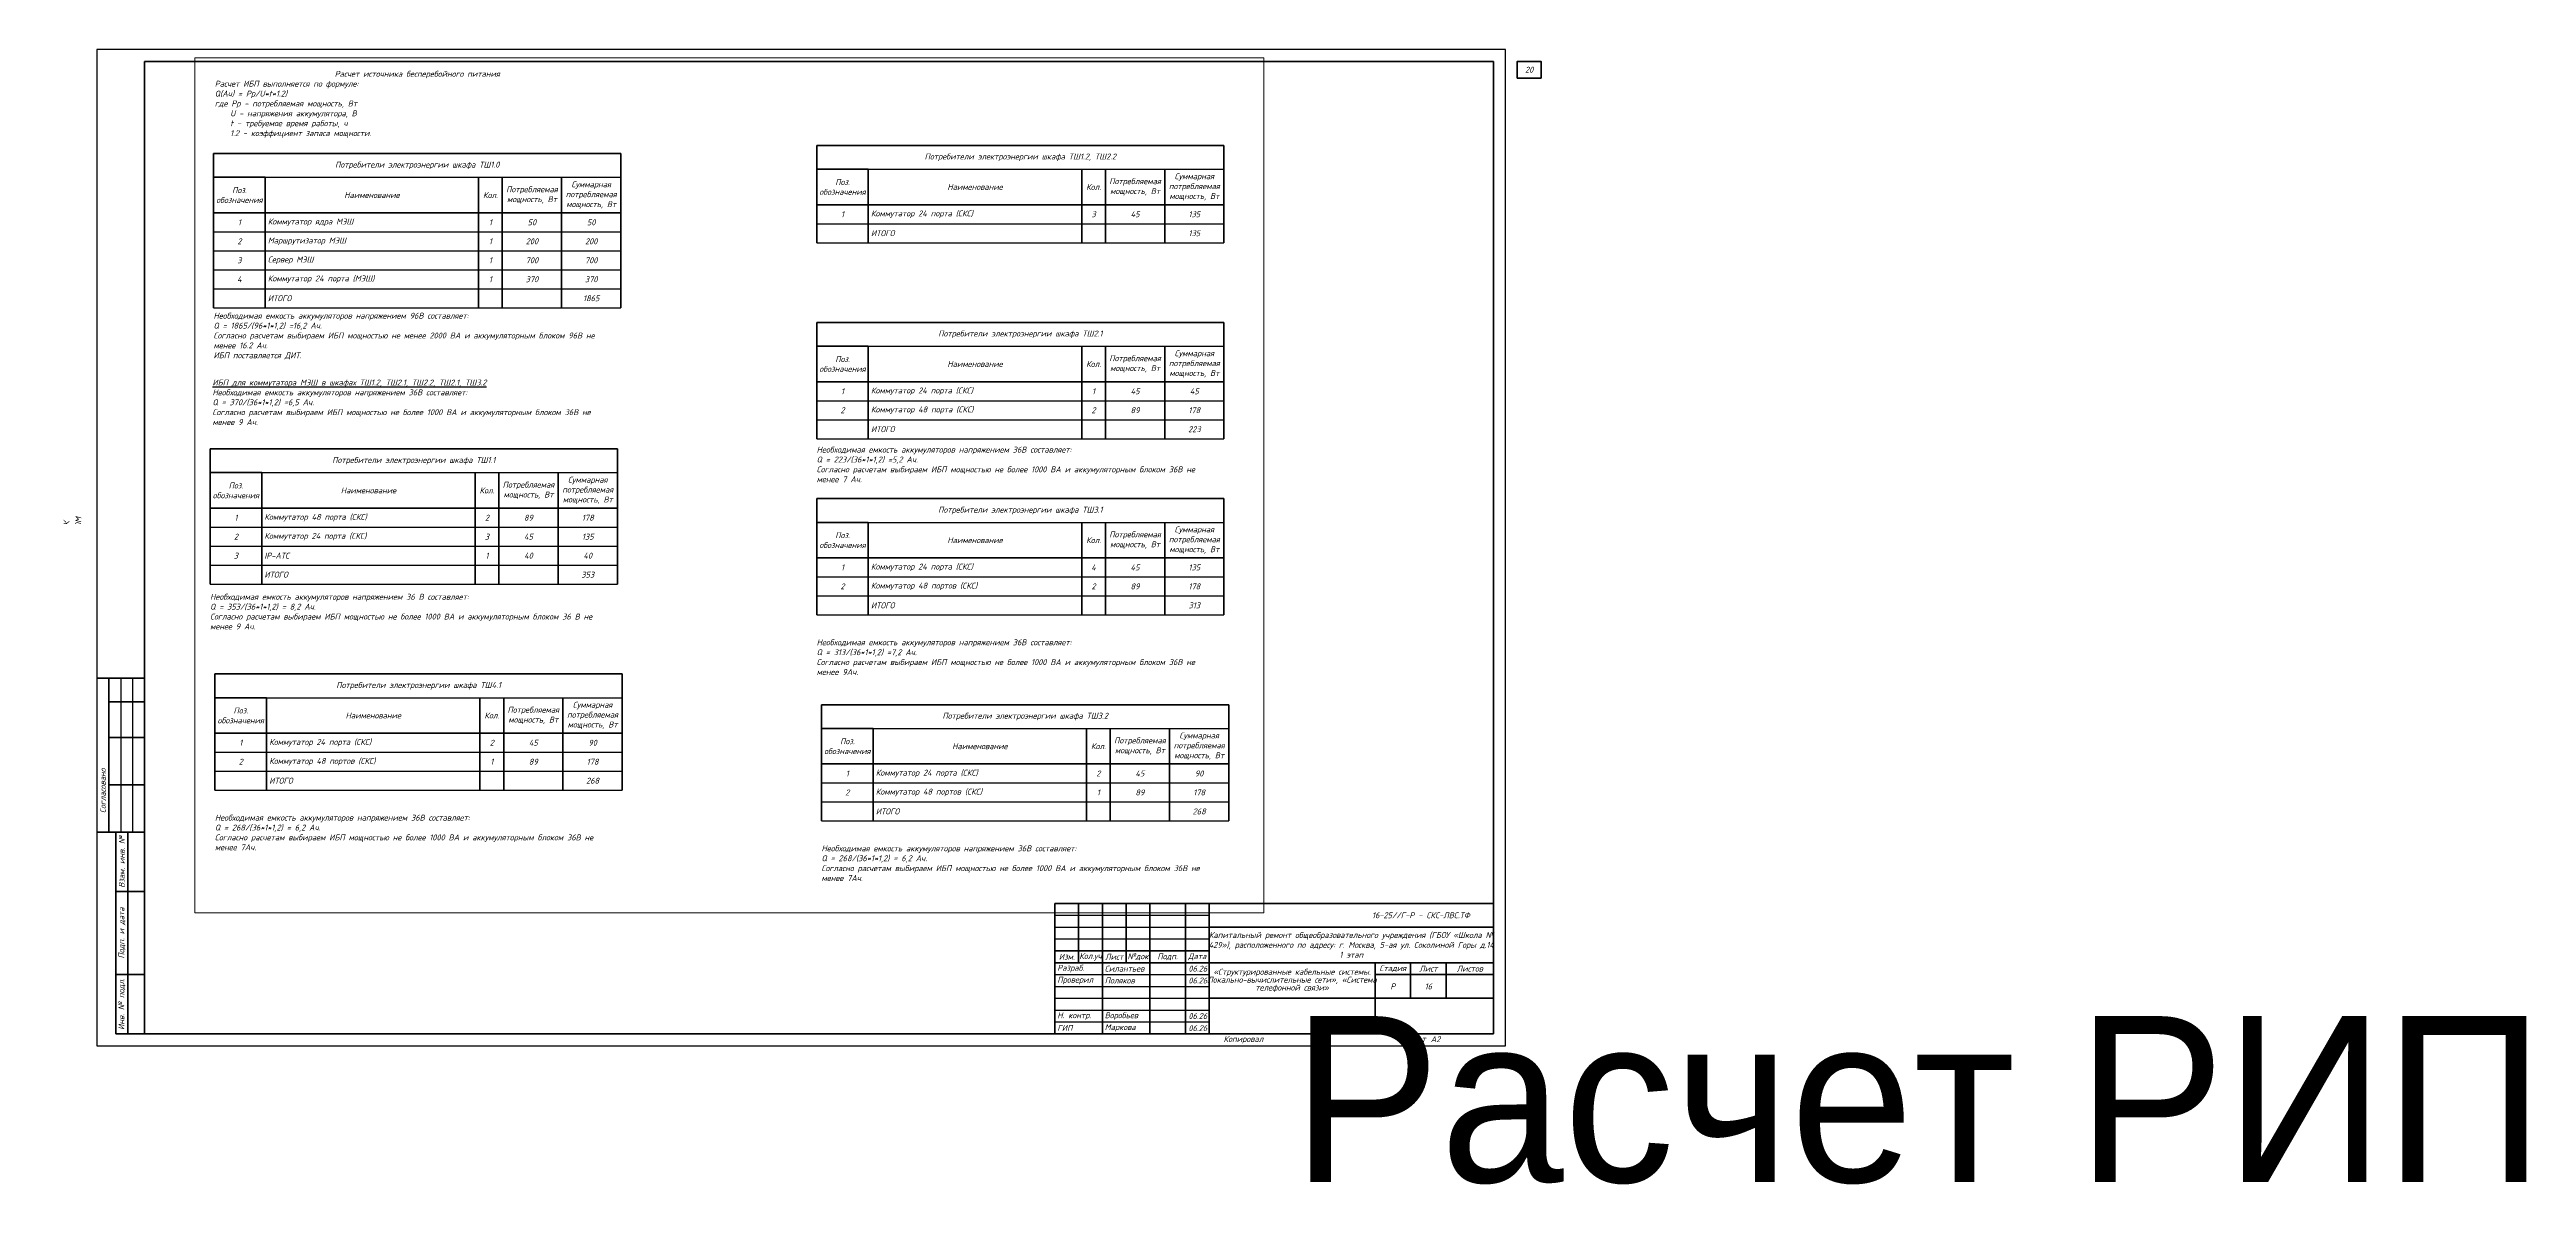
# Paper-space layout '16 РИПБ' of a CAD drawing. Extents: x -20 to 1025, y -58 to 420.
# The model-space entities are those that its viewports show. They can reach past a viewport. Long polylines and large blocks are cut down to what shows.
import ezdxf
from ezdxf.enums import TextEntityAlignment as Align

# ---------------------------------------------------------------- set-up
doc = ezdxf.new("R2018")
doc.units = 0
doc.header["$LTSCALE"] = 100
doc.set_wipeout_variables(frame=1)
doc.layers.get('Defpoints').update_dxf_attribs({"color": 42})
doc.layers.add('АП_АСУ_ОсновнаяТонкая', color=7, linetype='Continuous', lineweight=25)
doc.layers.add('Текст', color=7, linetype='Continuous', lineweight=15)
doc.styles.add('1ISOCPEUR', font='isocpeui.ttf', dxfattribs={"height": 250})
doc.styles.get("Standard").update_dxf_attribs({"font": 'arial.ttf'})

# ---------------------------------------------------------------- blocks, each defined once
blk = doc.blocks.new('*U262')
at = {"linetype": 'Continuous', "lineweight": 25}
for p, q in [((594, 420), (0, 420)), ((0, 420), (0, 0)), ((594, 0), (594, 420)), ((10, 155), (10, 90)), ((15, 155), (15, 90)), ((404, 55), (469, 55)), ((404, 50), (469, 50)), ((404, 45), (469, 45)), ((404, 30), (469, 30)), ((404, 25), (469, 25)), ((404, 20), (469, 20)), ((404, 15), (469, 15)), ((0, 0), (594, 0)), ((404, 10), (469, 10))]:
    blk.add_line(p, q, dxfattribs=at)
at = {"linetype": 'Continuous', "lineweight": 60}
for p, q in [((589, 415), (20, 415)), ((20, 415), (20, 5)), ((589, 5), (589, 415)), ((20, 155), (0, 155)), ((5, 155), (5, 90)), ((20, 145), (5, 145)), ((20, 130), (5, 130)), ((20, 110), (5, 110)), ((20, 90), (0, 90)), ((8, 90), (8, 5)), ((13, 90), (13, 5)), ((8, 65), (20, 65)), ((404, 60), (589, 60)), ((404, 5), (404, 60)), ((414, 60), (414, 35)), ((424, 60), (424, 5)), ((434, 60), (434, 35)), ((444, 60), (444, 5)), ((459, 60), (459, 5)), ((469, 5), (469, 60)), ((589, 5), (589, 60)), ((469, 50), (589, 50)), ((404, 40), (469, 40)), ((404, 35), (589, 35)), ((539, 35), (539, 5)), ((554, 35), (554, 20)), ((569, 35), (569, 20)), ((8, 30), (20, 30)), ((539, 30), (589, 30)), ((469, 20), (589, 20)), ((8, 5), (20, 5)), ((20, 5), (589, 5))]:
    blk.add_line(p, q, dxfattribs=at)
at = {"linetype": 'Continuous', "lineweight": 40}
blk.add_line((539, 5), (539, 35), dxfattribs=at)
at = {"lineweight": 60}
blk.add_lwpolyline([(599, 408), (609, 408), (609, 415), (599, 415)], close=True, dxfattribs=at)
at = {"linetype": 'Continuous', "rotation": 90, "style": '1ISOCPEUR'}
for s, insert, char_height, width, attachment_point in [('20_Главный_специалист_ВК', (-12.5, 176), 2.5, 19, 4), ('21_Главный_специалист_ЭОМ', (-7.5, 176), 2.5, 19, 4), ('01.26', (-12.5, 215), 2.5, 10, 5), ('01.26', (-7.5, 215), 2.5, 10, 5), ('01.26', (-2.5, 215), 2.5, 10, 5), ('Согласовано', (-17.5, 172.5), 3, 35, 5), ('Гл. спец ВК', (-12.5, 156), 2.5, 19, 4), ('Гл. спец ЭОМ', (-7.5, 156), 2.5, 19, 4), ('01.26', (-12.5, 150), 2.5, 10, 5), ('19_Главный_конструктор', (-7.5, 111), 2.5, 19, 4), ('01.26', (-7.5, 150), 2.5, 10, 5), ('18_Главный_специалист_ОВ', (-2.5, 111), 2.5, 19, 4), ('01.26', (-2.5, 150), 2.5, 10, 5), ('17_ГАП', (-12.5, 111), 2.5, 19, 4), ('Согласовано', (2.5, 107.5), 2.5, 35, 5), ('Гл. констр. ', (-7.5, 91), 2.5, 19, 4), ('Гл. спец ОВ', (-2.5, 91), 2.5, 19, 4), ('ГАП', (-12.5, 91), 2.5, 19, 4), ('Взам. инв. №', (10.5, 77.5), 2.5, 25, 5), ('Подп. и дата', (10.5, 47.5), 2.5, 35, 5), ('Инв. № подл.', (10.5, 17.5), 2.5, 25, 5)]:
    blk.add_mtext(s, dxfattribs=dict(at, insert=insert, char_height=char_height, width=width, attachment_point=attachment_point))
at = {"linetype": 'Continuous', "char_height": 2.5, "style": '1ISOCPEUR'}
for s, insert, width, attachment_point in [('16-25//Г-Р – СКС-ЛВС.ТФ', (579, 55), 110, 6), ('Капитальный ремонт общеобразовательного учреждения (ГБОУ «Школа № 429»), расположенного по адресу: г. Москва, 5-ая ул. Соколиной Горы д.14 1 этап', (529, 42.5), 120, 5), ('Разраб.', (405, 32.5), 19, 4), ('Силантьев', (425, 32.5), 19, 4), ('06.26', (460.3, 32.5), 10, 4), ('Проверил', (405, 27.5), 19, 4), ('Поляков', (425, 27.5), 19, 4), ('06.26', (460.3, 27.5), 10, 4), ('Р', (546.5, 25), 15, 5), ('Н. контр.', (405, 12.5), 19, 4), ('Воробьев', (425, 12.5), 19, 4), ('06.26', (460.3, 12.5), 10, 4), ('ГИП', (405, 7.5), 19, 4), ('Маркова', (425, 7.5), 19, 4), ('06.26', (460.3, 7.4), 10, 4), ('Копировал', (483.5, 2.5), 25, 5), ('Формат', (554.5, 2.5), 16, 5)]:
    blk.add_mtext(s, dxfattribs=dict(at, insert=insert, width=width, attachment_point=attachment_point))
at = {"char_height": 2.5, "attachment_point": 5, "style": '1ISOCPEUR'}
for s, insert, width in [('Изм.', (409, 37.5), 10), ('Кол.уч', (419, 37.5), 10), ('Лист', (429, 37.5), 10), ('№док', (439, 37.5), 10), ('Подп.', (451.5, 37.5), 15), ('Дата', (464, 37.5), 10), ('Стадия', (546.5, 32.5), 15), ('Лист', (561.5, 32.5), 15), ('Листов', (579, 32.5), 20)]:
    blk.add_mtext(s, dxfattribs=dict(at, insert=insert, width=width))
at = {"linetype": 'Continuous', "insert": (504, 27.5), "char_height": 2.5, "width": 70, "attachment_point": 5, "line_spacing_factor": 0.8, "style": '1ISOCPEUR'}
blk.add_mtext('«Структурированные кабельные системы. Локально-вычислительные сети», «Система телефонной связи»', dxfattribs=at)
at = {"style": '1ISOCPEUR'}
for tag, p in [('Сквозная_нумерация', (604, 411.5)), ('Форма3_номер_листа', (561.5, 25)), ('Форма3_количество_листов', (579, 25))]:
    blk.add_attdef(tag, text='', height=2.5, dxfattribs=at).set_placement(p, align=Align.MIDDLE_CENTER)
blk.add_attdef('Форма3_дополнительный_шифр', text='', height=2.5, dxfattribs=at).set_placement((579, 55), align=Align.MIDDLE_LEFT)
at = {"lineweight": 30, "flags": 104}
blk.add_attdef('Форма3_наименование_чертежа', text='', height=2.5, dxfattribs=at).set_placement((504, 12.5), align=Align.MIDDLE_CENTER)
at = {"style": '1ISOCPEUR', "flags": 8}
blk.add_attdef('Формат', (562.5, 1.5), '', height=2.5, dxfattribs=at)
blk.add_wipeout([(-20, 220), (-0.5, 220), (-0.5, 90), (-20, 90)])
blk = doc.blocks.new('*T227')
at = {"layer": 'Текст', "color": 0, "lineweight": 50, "transparency": 16777216}
for p, q in [((0, 0), (17175, 0)), ((0, 0), (0, -6500)), ((17175, 0), (17175, -6500)), ((0, -1000), (2175, -1000)), ((2175, -1000), (2175, -6500)), ((11175, -1000), (11175, -6500)), ((12175, -1000), (12175, -6500)), ((14675, -1000), (14675, -6500)), ((0, -2500), (17175, -2500))]:
    blk.add_line(p, q, dxfattribs=at)
at = {"layer": 'Текст', "color": 0, "linetype": 'ByBlock', "lineweight": -2, "transparency": 16777216}
blk.add_line((2175, -1000), (17175, -1000), dxfattribs=at)
at = {"layer": 'Текст', "color": 0, "lineweight": 25, "transparency": 16777216}
for p, q in [((0, -3300), (17175, -3300)), ((0, -4100), (17175, -4100)), ((0, -4900), (17175, -4900)), ((0, -5700), (17175, -5700)), ((0, -6500), (17175, -6500))]:
    blk.add_line(p, q, dxfattribs=at)
at = {"layer": 'Текст', "color": 0, "transparency": 16777216, "char_height": 250, "style": '1ISOCPEUR'}
for s, insert, width, attachment_point in [('Потребители электроэнергии шкафа ТШ1.0', (8588, -500), 16952.07, 5), ('Поз. обозначения', (1088, -1750), 1952.07, 5), ('Наименование', (6675, -1750), 8776.98, 5), ('Кол.', (11675, -1750), 776.98, 5), ('Потребляемая мощность, Вт', (13425, -1750), 2276.98, 5), ('Суммарная потребляемая мощность, Вт', (15925, -1750), 2276.98, 5), ('1', (1088, -2900), 1952.07, 5), ('Коммутатор ядра МЭШ', (2287, -2900), 8776.98, 4), ('1', (11675, -2900), 776.98, 5), ('50', (13425, -2900), 2276.98, 5), ('50', (15925, -2900), 2276.98, 5), ('2', (1088, -3700), 1952.07, 5), ('Маршрутизатор МЭШ', (2287, -3700), 8776.98, 4), ('1', (11675, -3700), 776.98, 5), ('200', (13425, -3700), 2276.98, 5), ('200', (15925, -3700), 2276.98, 5), ('3', (1088, -4500), 1952.07, 5), ('4', (1088, -5300), 1952.07, 5), ('Сервер МЭШ', (2287, -4500), 8776.98, 4), ('Коммутатор 24 порта (МЭШ)', (2287, -5300), 8776.98, 4), ('1', (11675, -4500), 776.98, 5), ('1', (11675, -5300), 776.98, 5), ('370', (13425, -5300), 2276.98, 5), ('700', (13425, -4500), 2276.98, 5), ('370', (15925, -5300), 2276.98, 5), ('700', (15925, -4500), 2276.98, 5), ('ИТОГО', (2287, -6100), 8776.98, 4), ('1865', (15925, -6100), 2276.98, 5)]:
    blk.add_mtext(s, dxfattribs=dict(at, insert=insert, width=width, attachment_point=attachment_point))
blk = doc.blocks.new('*T228')
at = {"layer": 'Текст', "color": 0, "lineweight": 50, "transparency": 16777216}
for p, q in [((0, 0), (17175, 0)), ((0, 0), (0, -4100)), ((17175, 0), (17175, -4100)), ((0, -1000), (2175, -1000)), ((2175, -1000), (2175, -4100)), ((11175, -1000), (11175, -4100)), ((12175, -1000), (12175, -4100)), ((14675, -1000), (14675, -4100)), ((0, -2500), (17175, -2500))]:
    blk.add_line(p, q, dxfattribs=at)
at = {"layer": 'Текст', "color": 0, "linetype": 'ByBlock', "lineweight": -2, "transparency": 16777216}
blk.add_line((2175, -1000), (17175, -1000), dxfattribs=at)
at = {"layer": 'Текст', "color": 0, "lineweight": 25, "transparency": 16777216}
for p, q in [((0, -3300), (17175, -3300)), ((0, -4100), (17175, -4100))]:
    blk.add_line(p, q, dxfattribs=at)
at = {"layer": 'Текст', "color": 0, "transparency": 16777216, "char_height": 250, "style": '1ISOCPEUR'}
for s, insert, width, attachment_point in [('Потребители электроэнергии шкафа ТШ1.2, ТШ2.2', (8588, -500), 16952.07, 5), ('Поз. обозначения', (1088, -1750), 1952.07, 5), ('Наименование', (6675, -1750), 8776.98, 5), ('Кол.', (11675, -1750), 776.98, 5), ('Потребляемая мощность, Вт', (13425, -1750), 2276.98, 5), ('Суммарная потребляемая мощность, Вт', (15925, -1750), 2276.98, 5), ('1', (1088, -2900), 1952.07, 5), ('Коммутатор 24 порта (СКС)', (2287, -2900), 8776.98, 4), ('3', (11675, -2900), 776.98, 5), ('45', (13425, -2900), 2276.98, 5), ('135', (15925, -2900), 2276.98, 5), ('ИТОГО', (2287, -3700), 8776.98, 4), ('135', (15925, -3700), 2276.98, 5)]:
    blk.add_mtext(s, dxfattribs=dict(at, insert=insert, width=width, attachment_point=attachment_point))
blk = doc.blocks.new('*T229')
at = {"layer": 'Текст', "color": 0, "lineweight": 50, "transparency": 16777216}
for p, q in [((0, 0), (17175, 0)), ((0, 0), (0, -4900)), ((17175, 0), (17175, -4900)), ((0, -1000), (2175, -1000)), ((2175, -1000), (2175, -4900)), ((11175, -1000), (11175, -4900)), ((12175, -1000), (12175, -4900)), ((14675, -1000), (14675, -4900)), ((0, -2500), (17175, -2500))]:
    blk.add_line(p, q, dxfattribs=at)
at = {"layer": 'Текст', "color": 0, "linetype": 'ByBlock', "lineweight": -2, "transparency": 16777216}
blk.add_line((2175, -1000), (17175, -1000), dxfattribs=at)
at = {"layer": 'Текст', "color": 0, "lineweight": 25, "transparency": 16777216}
for p, q in [((0, -3300), (17175, -3300)), ((0, -4100), (17175, -4100)), ((0, -4900), (17175, -4900))]:
    blk.add_line(p, q, dxfattribs=at)
at = {"layer": 'Текст', "color": 0, "transparency": 16777216, "char_height": 250, "style": '1ISOCPEUR'}
for s, insert, width, attachment_point in [('Потребители электроэнергии шкафа ТШ2.1', (8588, -500), 16952.07, 5), ('Поз. обозначения', (1088, -1750), 1952.07, 5), ('Наименование', (6675, -1750), 8776.98, 5), ('Кол.', (11675, -1750), 776.98, 5), ('Потребляемая мощность, Вт', (13425, -1750), 2276.98, 5), ('Суммарная потребляемая мощность, Вт', (15925, -1750), 2276.98, 5), ('1', (1088, -2900), 1952.07, 5), ('Коммутатор 24 порта (СКС)', (2287, -2900), 8776.98, 4), ('1', (11675, -2900), 776.98, 5), ('45', (13425, -2900), 2276.98, 5), ('45', (15925, -2900), 2276.98, 5), ('2', (1088, -3700), 1952.07, 5), ('Коммутатор 48 порта (СКС)', (2287, -3700), 8776.98, 4), ('2', (11675, -3700), 776.98, 5), ('89', (13425, -3700), 2276.98, 5), ('178', (15925, -3700), 2276.98, 5), ('ИТОГО', (2287, -4500), 8776.98, 4), ('223', (15925, -4500), 2276.98, 5)]:
    blk.add_mtext(s, dxfattribs=dict(at, insert=insert, width=width, attachment_point=attachment_point))
blk = doc.blocks.new('*T230')
at = {"layer": 'Текст', "color": 0, "lineweight": 50, "transparency": 16777216}
for p, q in [((0, 0), (17175, 0)), ((0, 0), (0, -4900)), ((17175, 0), (17175, -4900)), ((0, -1000), (2175, -1000)), ((2175, -1000), (2175, -4900)), ((11175, -1000), (11175, -4900)), ((12175, -1000), (12175, -4900)), ((14675, -1000), (14675, -4900)), ((0, -2500), (17175, -2500))]:
    blk.add_line(p, q, dxfattribs=at)
at = {"layer": 'Текст', "color": 0, "linetype": 'ByBlock', "lineweight": -2, "transparency": 16777216}
blk.add_line((2175, -1000), (17175, -1000), dxfattribs=at)
at = {"layer": 'Текст', "color": 0, "lineweight": 25, "transparency": 16777216}
for p, q in [((0, -3300), (17175, -3300)), ((0, -4100), (17175, -4100)), ((0, -4900), (17175, -4900))]:
    blk.add_line(p, q, dxfattribs=at)
at = {"layer": 'Текст', "color": 0, "transparency": 16777216, "char_height": 250, "style": '1ISOCPEUR'}
for s, insert, width, attachment_point in [('Потребители электроэнергии шкафа ТШ3.1', (8588, -500), 16952.07, 5), ('Поз. обозначения', (1088, -1750), 1952.07, 5), ('Наименование', (6675, -1750), 8776.98, 5), ('Кол.', (11675, -1750), 776.98, 5), ('Потребляемая мощность, Вт', (13425, -1750), 2276.98, 5), ('Суммарная потребляемая мощность, Вт', (15925, -1750), 2276.98, 5), ('1', (1088, -2900), 1952.07, 5), ('Коммутатор 24 порта (СКС)', (2287, -2900), 8776.98, 4), ('4', (11675, -2900), 776.98, 5), ('45', (13425, -2900), 2276.98, 5), ('135', (15925, -2900), 2276.98, 5), ('2', (1088, -3700), 1952.07, 5), ('Коммутатор 48 портов (СКС)', (2287, -3700), 8776.98, 4), ('2', (11675, -3700), 776.98, 5), ('89', (13425, -3700), 2276.98, 5), ('178', (15925, -3700), 2276.98, 5), ('ИТОГО', (2287, -4500), 8776.98, 4), ('313', (15925, -4500), 2276.98, 5)]:
    blk.add_mtext(s, dxfattribs=dict(at, insert=insert, width=width, attachment_point=attachment_point))
blk = doc.blocks.new('*T224')
at = {"layer": 'Текст', "color": 0, "lineweight": 50, "transparency": 16777216}
for p, q in [((0, 0), (17175, 0)), ((0, 0), (0, -5700)), ((17175, 0), (17175, -5700)), ((0, -1000), (2175, -1000)), ((2175, -1000), (2175, -5700)), ((11175, -1000), (11175, -5700)), ((12175, -1000), (12175, -5700)), ((14675, -1000), (14675, -5700)), ((0, -2500), (17175, -2500))]:
    blk.add_line(p, q, dxfattribs=at)
at = {"layer": 'Текст', "color": 0, "linetype": 'ByBlock', "lineweight": -2, "transparency": 16777216}
blk.add_line((2175, -1000), (17175, -1000), dxfattribs=at)
at = {"layer": 'Текст', "color": 0, "lineweight": 25, "transparency": 16777216}
for p, q in [((0, -3300), (17175, -3300)), ((0, -4100), (17175, -4100)), ((0, -4900), (17175, -4900)), ((0, -5700), (17175, -5700))]:
    blk.add_line(p, q, dxfattribs=at)
at = {"layer": 'Текст', "color": 0, "transparency": 16777216, "char_height": 250, "style": '1ISOCPEUR'}
for s, insert, width, attachment_point in [('Потребители электроэнергии шкафа ТШ1.1', (8588, -500), 16952.07, 5), ('Поз. обозначения', (1088, -1750), 1952.07, 5), ('Наименование', (6675, -1750), 8776.98, 5), ('Кол.', (11675, -1750), 776.98, 5), ('Потребляемая мощность, Вт', (13425, -1750), 2276.98, 5), ('Суммарная потребляемая мощность, Вт', (15925, -1750), 2276.98, 5), ('1', (1088, -2900), 1952.07, 5), ('Коммутатор 48 порта (СКС)', (2287, -2900), 8776.98, 4), ('2', (11675, -2900), 776.98, 5), ('89', (13425, -2900), 2276.98, 5), ('178', (15925, -2900), 2276.98, 5), ('2', (1088, -3700), 1952.07, 5), ('Коммутатор 24 порта (СКС)', (2287, -3700), 8776.98, 4), ('3', (11675, -3700), 776.98, 5), ('45', (13425, -3700), 2276.98, 5), ('135', (15925, -3700), 2276.98, 5), ('3', (1088, -4500), 1952.07, 5), ('IP-АТС', (2287, -4500), 8776.98, 4), ('ИТОГО', (2287, -5300), 8776.98, 4), ('1', (11675, -4500), 776.98, 5), ('40', (13425, -4500), 2276.98, 5), ('353', (15925, -5300), 2276.98, 5), ('40', (15925, -4500), 2276.98, 5)]:
    blk.add_mtext(s, dxfattribs=dict(at, insert=insert, width=width, attachment_point=attachment_point))
blk = doc.blocks.new('*T226')
at = {"layer": 'Текст', "color": 0, "lineweight": 50, "transparency": 16777216}
for p, q in [((0, 0), (17175, 0)), ((0, 0), (0, -4900)), ((17175, 0), (17175, -4900)), ((0, -1000), (2175, -1000)), ((2175, -1000), (2175, -4900)), ((11175, -1000), (11175, -4900)), ((12175, -1000), (12175, -4900)), ((14675, -1000), (14675, -4900)), ((0, -2500), (17175, -2500))]:
    blk.add_line(p, q, dxfattribs=at)
at = {"layer": 'Текст', "color": 0, "linetype": 'ByBlock', "lineweight": -2, "transparency": 16777216}
blk.add_line((2175, -1000), (17175, -1000), dxfattribs=at)
at = {"layer": 'Текст', "color": 0, "lineweight": 25, "transparency": 16777216}
for p, q in [((0, -3300), (17175, -3300)), ((0, -4100), (17175, -4100)), ((0, -4900), (17175, -4900))]:
    blk.add_line(p, q, dxfattribs=at)
at = {"layer": 'Текст', "color": 0, "transparency": 16777216, "char_height": 250, "style": '1ISOCPEUR'}
for s, insert, width, attachment_point in [('Потребители электроэнергии шкафа ТШ3.2', (8588, -500), 16952.07, 5), ('Поз. обозначения', (1088, -1750), 1952.07, 5), ('Наименование', (6675, -1750), 8776.98, 5), ('Кол.', (11675, -1750), 776.98, 5), ('Потребляемая мощность, Вт', (13425, -1750), 2276.98, 5), ('Суммарная потребляемая мощность, Вт', (15925, -1750), 2276.98, 5), ('1', (1088, -2900), 1952.07, 5), ('Коммутатор 24 порта (СКС)', (2287, -2900), 8776.98, 4), ('2', (11675, -2900), 776.98, 5), ('45', (13425, -2900), 2276.98, 5), ('90', (15925, -2900), 2276.98, 5), ('2', (1088, -3700), 1952.07, 5), ('Коммутатор 48 портов (СКС)', (2287, -3700), 8776.98, 4), ('1', (11675, -3700), 776.98, 5), ('89', (13425, -3700), 2276.98, 5), ('178', (15925, -3700), 2276.98, 5), ('ИТОГО', (2287, -4500), 8776.98, 4), ('268', (15925, -4500), 2276.98, 5)]:
    blk.add_mtext(s, dxfattribs=dict(at, insert=insert, width=width, attachment_point=attachment_point))
blk = doc.blocks.new('*T242')
at = {"layer": 'Текст', "color": 0, "lineweight": 50, "transparency": 16777216}
for p, q in [((0, 0), (17175, 0)), ((0, 0), (0, -4900)), ((17175, 0), (17175, -4900)), ((0, -1000), (2175, -1000)), ((2175, -1000), (2175, -4900)), ((11175, -1000), (11175, -4900)), ((12175, -1000), (12175, -4900)), ((14675, -1000), (14675, -4900)), ((0, -2500), (17175, -2500))]:
    blk.add_line(p, q, dxfattribs=at)
at = {"layer": 'Текст', "color": 0, "linetype": 'ByBlock', "lineweight": -2, "transparency": 16777216}
blk.add_line((2175, -1000), (17175, -1000), dxfattribs=at)
at = {"layer": 'Текст', "color": 0, "lineweight": 25, "transparency": 16777216}
for p, q in [((0, -3300), (17175, -3300)), ((0, -4100), (17175, -4100)), ((0, -4900), (17175, -4900))]:
    blk.add_line(p, q, dxfattribs=at)
at = {"layer": 'Текст', "color": 0, "transparency": 16777216, "char_height": 250, "style": '1ISOCPEUR'}
for s, insert, width, attachment_point in [('Потребители электроэнергии шкафа ТШ4.1', (8588, -500), 16952.07, 5), ('Поз. обозначения', (1088, -1750), 1952.07, 5), ('Наименование', (6675, -1750), 8776.98, 5), ('Кол.', (11675, -1750), 776.98, 5), ('Потребляемая мощность, Вт', (13425, -1750), 2276.98, 5), ('Суммарная потребляемая мощность, Вт', (15925, -1750), 2276.98, 5), ('1', (1088, -2900), 1952.07, 5), ('Коммутатор 24 порта (СКС)', (2287, -2900), 8776.98, 4), ('2', (11675, -2900), 776.98, 5), ('45', (13425, -2900), 2276.98, 5), ('90', (15925, -2900), 2276.98, 5), ('2', (1088, -3700), 1952.07, 5), ('Коммутатор 48 портов (СКС)', (2287, -3700), 8776.98, 4), ('1', (11675, -3700), 776.98, 5), ('89', (13425, -3700), 2276.98, 5), ('178', (15925, -3700), 2276.98, 5), ('ИТОГО', (2287, -4500), 8776.98, 4), ('268', (15925, -4500), 2276.98, 5)]:
    blk.add_mtext(s, dxfattribs=dict(at, insert=insert, width=width, attachment_point=attachment_point))

msp = doc.modelspace()

# ---------------------------------------------------------------- block references
for name, p in [('*T227', (1240911, -25011.5)), ('*T228', (1266346.9, -24669.9)), ('*T229', (1266347, -32133.7)), ('*T224', (1240765.9, -37464.6)), ('*T230', (1266347, -39560.6)), ('*T242', (1240969.6, -46952.6)), ('*T226', (1266550.7, -48248.6))]:
    msp.add_blockref(name, p)

# ---------------------------------------------------------------- texts
at = {"layer": 'АП_АСУ_ОсновнаяТонкая', "ltscale": 50, "char_height": 250, "style": '1ISOCPEUR'}
for s, width, heights, insert, attachment_point in [('\\pxqc;Расчет источника бесперебойного питания\\P\\pq*;Расчет ИБП выполняется по формуле:\\PQ(Ач) = Рр/U*t*1.2)\\Pгде Рр - потребляемая мощность, Вт\\P    U - напряжения аккумулятора, В\\P    t - требуемое время работы, ч\\P    1.2 - коэффициент запаса мощности.', 17083.015, [0], (1240960.6, -22934.4), 4), ('Необходимая емкость аккумуляторов напряжением 96В составляет:\\PQ = 1865/(96*1*1,2) =16,2 Ач.\\PСогласно расчетам выбираем ИБП мощностью не менее 2000 ВА и аккумуляторным блоком 96В не\\Pменее 16.2 Ач.\\PИБП поставляется ДИТ.', 17057.582, [0], (1240906.7, -31724.8), 1), ('{\\LИБП для коммутатора МЭШ в шкафах ТШ1.2, ТШ2.1, ТШ2.2, ТШ2.1, ТШ3.2}\\PНеобходимая емкость аккумуляторов напряжением 36В составляет:\\PQ = 370/(36*1*1,2) =6,5 Ач.\\PСогласно расчетам выбираем ИБП мощностью не более 1000 ВА и аккумуляторным блоком 36В не\\Pменее 9 Ач.', 17057.582, [2395.8], (1240861.9, -34540.2), 1), ('Необходимая емкость аккумуляторов напряжением 36В составляет:\\PQ = 223/(36*1*1,2) =5,2 Ач.\\PСогласно расчетам выбираем ИБП мощностью не более 1000 ВА и аккумуляторным блоком 36В не\\Pменее 7 Ач.', 17057.582, [0], (1266342.7, -37369.6), 1), ('Необходимая емкость аккумуляторов напряжением 36 В составляет:\\PQ = 353/(36*1*1,2) = 8,2 Ач.\\PСогласно расчетам выбираем ИБП мощностью не более 1000 ВА и аккумуляторным блоком 36 В не\\Pменее 9 Ач.', 17057.582, [0], (1240761.6, -43574.2), 1), ('Необходимая емкость аккумуляторов напряжением 36В составляет:\\PQ = 313/(36*1*1,2) =7,2 Ач.\\PСогласно расчетам выбираем ИБП мощностью не более 1000 ВА и аккумуляторным блоком 36В не\\Pменее 9Ач.', 17057.582, [1608.6], (1266342.7, -45494.3), 1), ('Необходимая емкость аккумуляторов напряжением 36В составляет:\\PQ = 268/(36*1*1,2) = 6,2 Ач.\\PСогласно расчетам выбираем ИБП мощностью не более 1000 ВА и аккумуляторным блоком 36В не\\Pменее 7Ач.', 17057.582, [0], (1240965.4, -52886.4), 1), ('Необходимая емкость аккумуляторов напряжением 36В составляет:\\PQ = 268/(36*1*1,2) = 6,2 Ач.\\PСогласно расчетам выбираем ИБП мощностью не более 1000 ВА и аккумуляторным блоком 36В не\\Pменее 7Ач.', 17057.582, [0], (1266546.4, -54182.3), 1)]:
    msp.add_mtext_dynamic_manual_height_columns(s, width=width, gutter_width=1250, heights=heights, dxfattribs=dict(at, insert=insert, attachment_point=attachment_point))

psp = doc.layouts.new('16 РИПБ')

# ---------------------------------------------------------------- block references
ref = psp.add_blockref('*U262', (0, 0))
ref.add_attrib('Формат', 'А2', (562.5, 1.5), dxfattribs={"height": 2.5, "style": '1ISOCPEUR'})
ref.add_attrib('Форма3_номер_листа', '16', dxfattribs={"height": 2.5, "style": '1ISOCPEUR'}).set_placement((561.5, 25), align=Align.MIDDLE_CENTER)
lines = psp.add_mtext('Расчет РИП', dxfattribs={"insert": (504, 12.5), "char_height": 70, "attachment_point": 1})
ref.add_attrib('Форма3_наименование_чертежа', '', (504, 12.5), dxfattribs={"flags": 104}).embed_mtext(lines)
ref.add_attrib('Сквозная_нумерация', '20', dxfattribs={"height": 2.5, "style": '1ISOCPEUR'}).set_placement((604, 411.5), align=Align.MIDDLE_CENTER)

# ---------------------------------------------------------------- next in the draw order: viewports
at = {"layer": 'Defpoints', "color": 2}
psp.add_viewport(center=(266.7, 236.3), size=(450.8, 360.526), view_center_point=(1262662.6, -38996.5), view_height=36052.553, dxfattribs=at)

doc.saveas('drawing.dxf')
